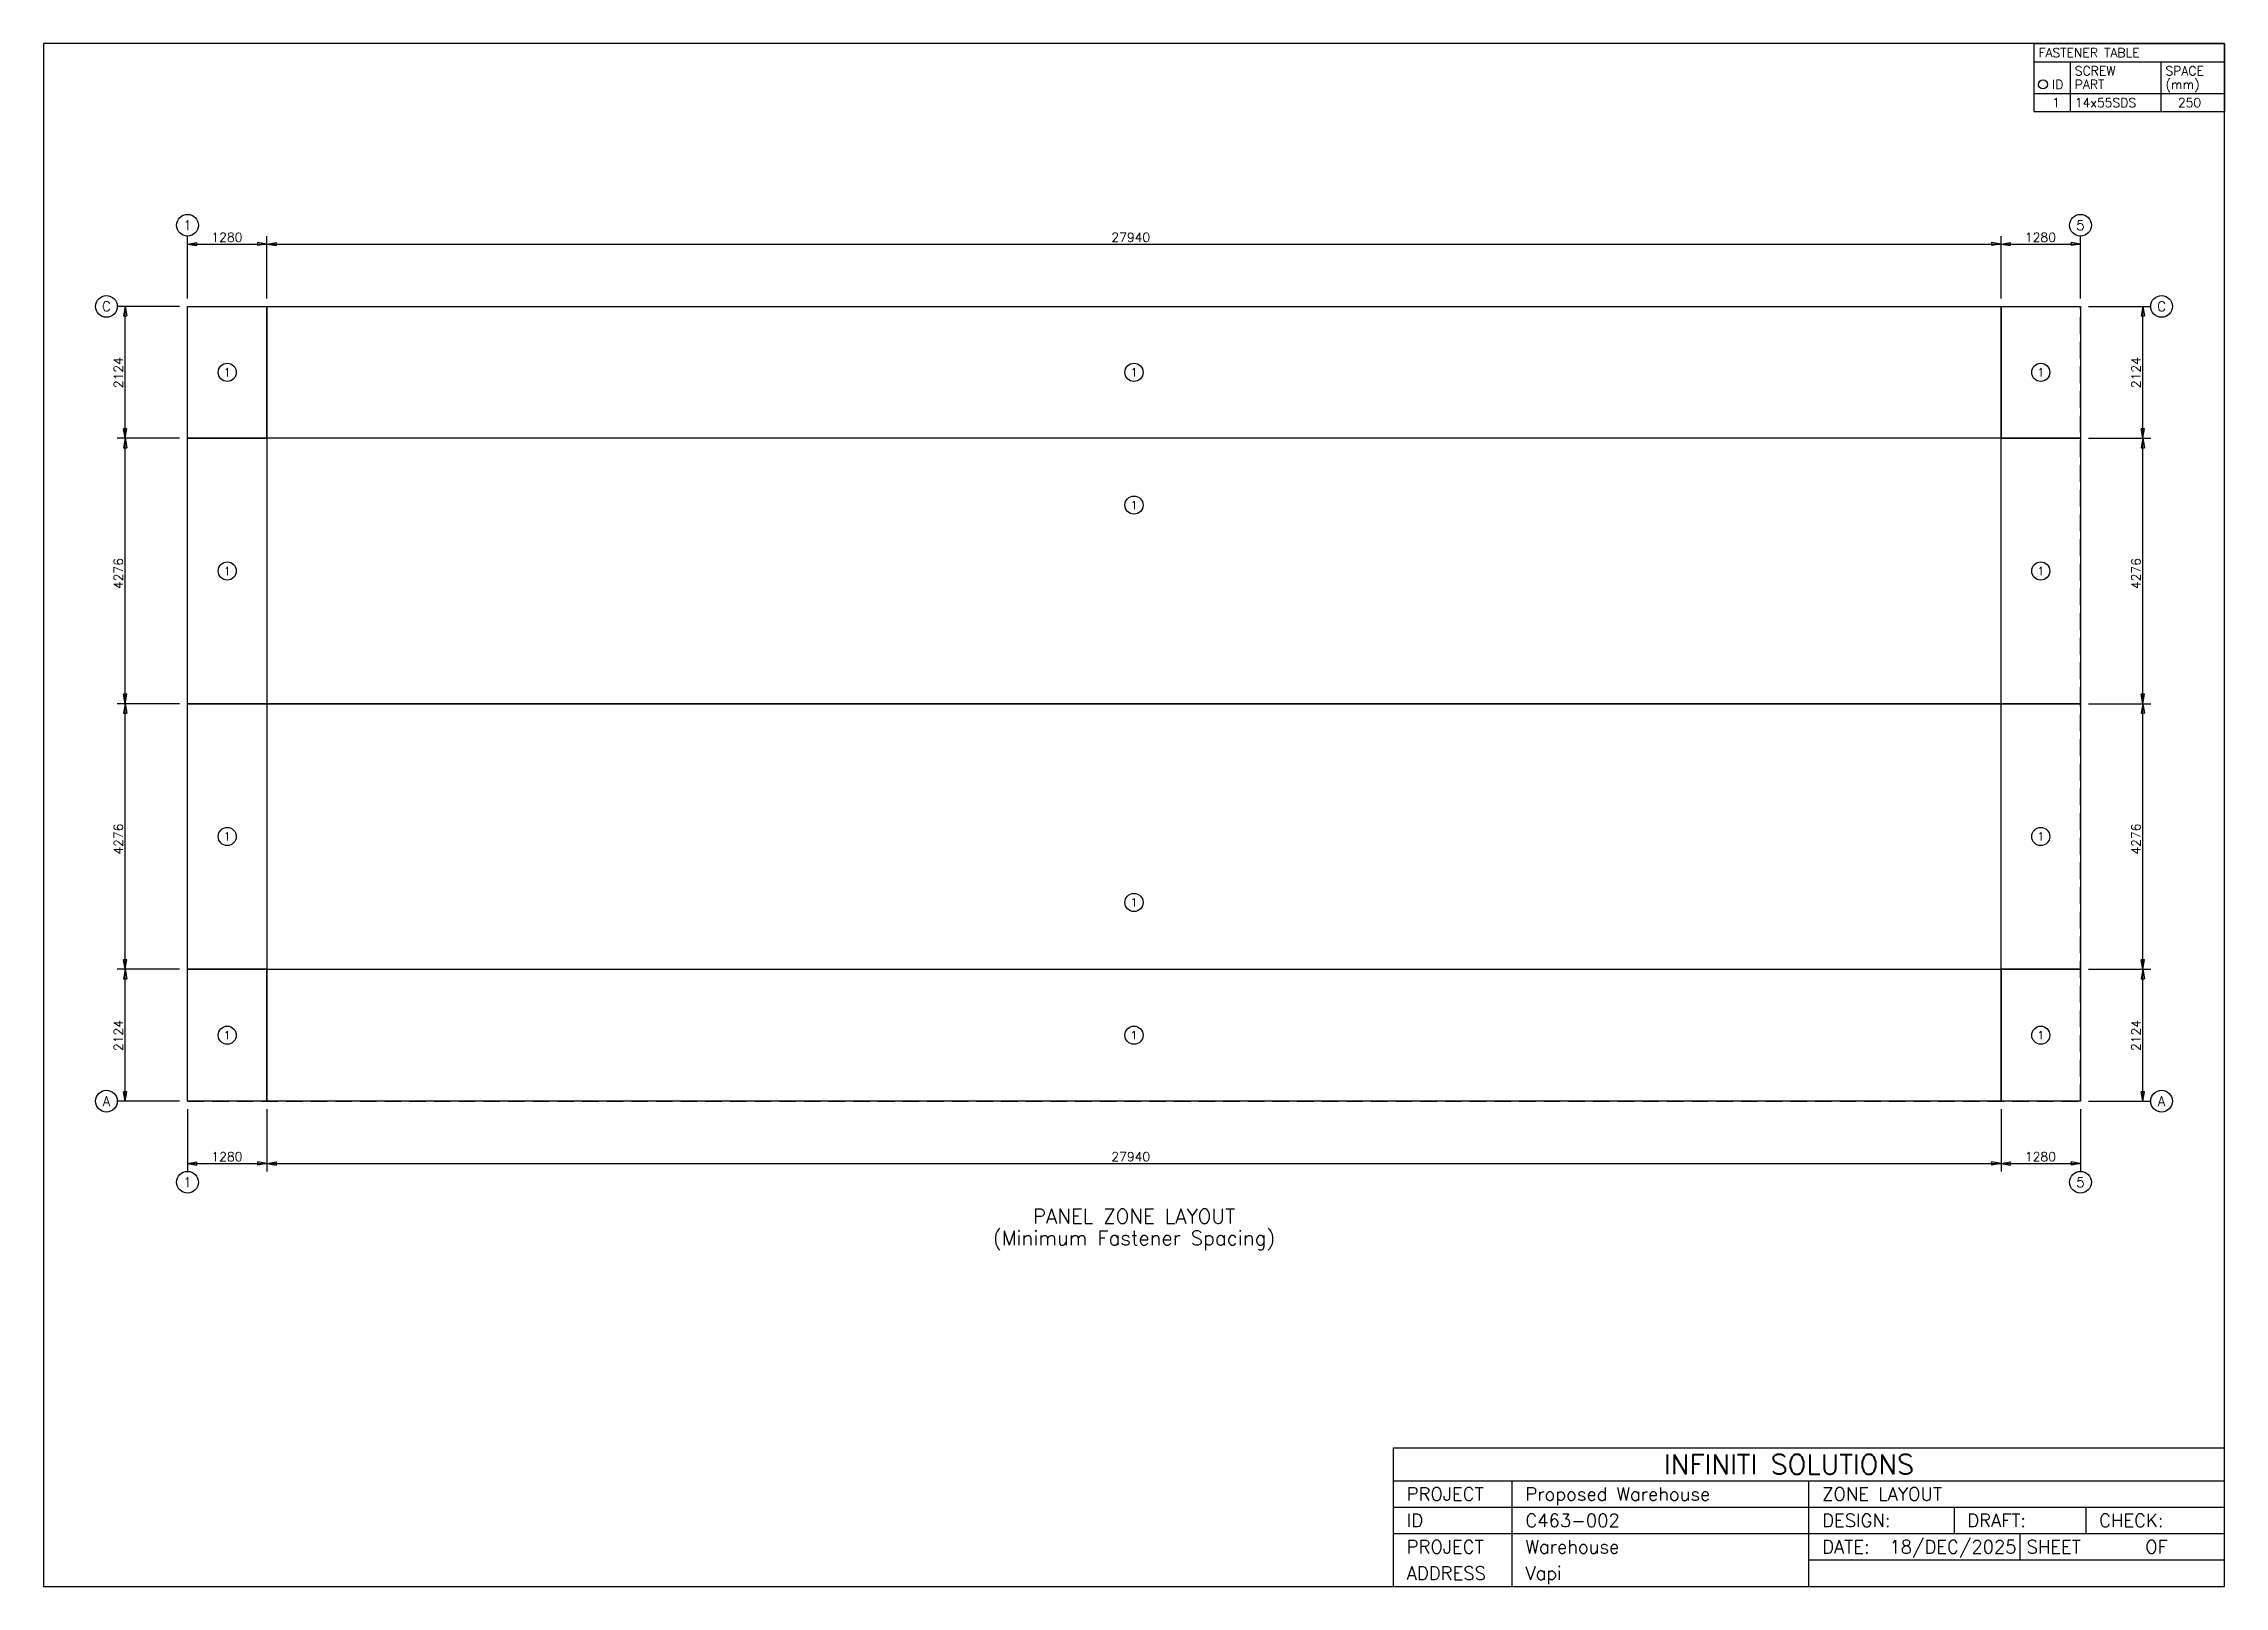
# Model space of a CAD drawing. Extents: x 0 to 35138, y 0 to 24847.
import ezdxf
from ezdxf.enums import TextEntityAlignment as Align

# ---------------------------------------------------------------- set-up
doc = ezdxf.new("R2010")
doc.units = 0
doc.linetypes.add('CONTIN', pattern=[0])
doc.linetypes.add('DASHED', pattern=[397.32, 265.62, -131.7])
doc.layers.get('0').update_dxf_attribs({"linetype": 'CONTIN'})
for name, color, linetype in [('1', 7, 'CONTIN'), ('11', 7, 'CONTIN'), ('12', 6, 'CONTIN'), ('13', 1, 'CONTIN'), ('14', 7, 'CONTIN'), ('15', 7, 'CONTIN'), ('2', 6, 'CONTIN'), ('21', 7, 'CONTIN'), ('22', 7, 'CONTIN'), ('5', 5, 'DASHED'), ('7', 7, 'CONTIN')]:
    doc.layers.add(name, color=color, linetype=linetype)
doc.styles.add('SIMPLEX', font='SIMPLEX')

# ---------------------------------------------------------------- blocks, each defined once
blk = doc.blocks.new('ARROW')
for p, q in [((0, 0), (-152, 25)), ((-152, 25), (-152, -25)), ((0, 0), (-152, -25))]:
    blk.add_line(p, q)
blk = doc.blocks.new('ZONE')
at = {"layer": '1'}
for p, q in [((0, 12800), (30500.0039, 12800)), ((0, 6400.00049), (0, 12800)), ((0, 12800), (1280, 12800)), ((0, 10676.1924), (0, 12800)), ((1280, 12800), (29219.9961, 12800)), ((1280, 10676.1924), (1280, 12800)), ((1280, 12800), (1280, 10676.1924)), ((29219.9961, 12800), (29219.9961, 10676.1924)), ((29219.9961, 12800), (30500.0039, 12800)), ((29219.9961, 10676.1924), (29219.9961, 12800)), ((30500.0039, 12800), (30500.0039, 6400.00049)), ((30500.0039, 12800), (30500.0039, 10676.1924)), ((0, 10676.1924), (1280, 10676.1924)), ((0, 6400.00049), (0, 10676.1924)), ((1280, 10676.1924), (0, 10676.1924)), ((1280, 10676.1924), (1280, 6400.00049)), ((29219.9961, 10676.1924), (1280, 10676.1924)), ((29219.9961, 10676.1924), (30500.0039, 10676.1924)), ((29219.9961, 6400.00049), (29219.9961, 10676.1924)), ((30500.0039, 10676.1924), (29219.9961, 10676.1924)), ((30500.0039, 10676.1924), (30500.0039, 6400.00049)), ((30500.0039, 6400.00049), (0, 6400.00049)), ((1280, 6400.00049), (0, 6400.00049)), ((0, 6400), (30500.0039, 6400)), ((0, 0), (0, 6400)), ((0, 6400), (1280, 6400)), ((0, 2123.82764), (0, 6400)), ((1280, 6400), (1280, 2123.82764)), ((30500.0039, 6400.00049), (29219.9961, 6400.00049)), ((29219.9961, 6400), (30500.0039, 6400)), ((29219.9961, 2123.82764), (29219.9961, 6400)), ((30500.0039, 6400), (30500.0039, 0)), ((30500.0039, 6400), (30500.0039, 2123.82764)), ((1280, 2123.82764), (0, 2123.82764)), ((0, 2123.82764), (1280, 2123.82764)), ((0, 0), (0, 2123.82764)), ((1280, 2123.82764), (29219.9961, 2123.82764)), ((1280, 0), (1280, 2123.82764)), ((1280, 2123.82764), (1280, 0)), ((30500.0039, 2123.82764), (29219.9961, 2123.82764)), ((29219.9961, 2123.82764), (29219.9961, 0)), ((29219.9961, 2123.82764), (30500.0039, 2123.82764)), ((29219.9961, 0), (29219.9961, 2123.82764)), ((30500.0039, 2123.82764), (30500.0039, 0)), ((30500.0039, 0), (0, 0)), ((1280, 0), (0, 0)), ((29219.9961, 0), (1280, 0)), ((30500.0039, 0), (29219.9961, 0))]:
    blk.add_line(p, q, dxfattribs=at)
at = {"layer": '12'}
for p, q in [((0, 12927.499), (0, 13931.5557)), ((0, 13804.0557), (1280, 13804.0557)), ((1280, 12927.499), (1280, 13931.5557)), ((1280, 13804.0557), (29219.9961, 13804.0557)), ((29219.9961, 12927.499), (29219.9961, 13931.5557)), ((29219.9961, 13804.0557), (30500.0039, 13804.0557)), ((30500.0039, 12927.499), (30500.0039, 13931.5557)), ((-127.49921, 12800), (-1131.5555, 12800)), ((-1004.0563, 10676.1924), (-1004.0563, 12800)), ((30627.5, 12800), (31631.5547, 12800)), ((31504.0566, 10676.1924), (31504.0566, 12800)), ((-127.49921, 10676.1924), (-1131.5555, 10676.1924)), ((-1004.0563, 6400), (-1004.0563, 10676.1924)), ((30627.5, 10676.1924), (31631.5547, 10676.1924)), ((31504.0566, 6400), (31504.0566, 10676.1924)), ((-127.49921, 6400), (-1131.5555, 6400)), ((-1004.0563, 2123.82764), (-1004.0563, 6400)), ((30627.5, 6400), (31631.5547, 6400)), ((31504.0566, 2123.82764), (31504.0566, 6400)), ((-127.49921, 2123.82764), (-1131.5555, 2123.82764)), ((-1004.0563, 0), (-1004.0563, 2123.82764)), ((30627.5, 2123.82764), (31631.5547, 2123.82764)), ((31504.0566, 0), (31504.0566, 2123.82764)), ((-127.49921, 0), (-1131.5555, 0)), ((30627.5, 0), (31631.5547, 0)), ((0, -127.49921), (0, -1131.5555)), ((1280, -127.49921), (1280, -1131.5555)), ((29219.9961, -127.49921), (29219.9961, -1131.5555)), ((30500.0039, -127.49921), (30500.0039, -1131.5555)), ((0, -1004.0563), (1280, -1004.0563)), ((1280, -1004.0563), (29219.9961, -1004.0563)), ((29219.9961, -1004.0563), (30500.0039, -1004.0563))]:
    blk.add_line(p, q, dxfattribs=at)
at = {"layer": '13'}
for centre in [(0, 14106.8672), (30500.0039, 14106.8672), (-1306.8669, 12800), (31806.8672, 12800), (-1306.8669, 0), (31806.8672, 0), (0, -1306.8669), (30500.0039, -1306.8669)]:
    blk.add_circle(centre, 175.31142, dxfattribs=at)
at = {"layer": '5'}
for p, q in [((0, 12800), (30500.0039, 12800)), ((0, 6400), (0, 12800)), ((0, 6400), (0, 12800)), ((30500.0039, 6400), (30500.0039, 12800)), ((30500.0039, 6400), (30500.0039, 12800)), ((0, 0), (0, 6400)), ((0, 0), (0, 6400)), ((0, 6400), (30500.0039, 6400)), ((30500.0039, 0), (30500.0039, 6400)), ((30500.0039, 0), (30500.0039, 6400)), ((0, 0), (30500.0039, 0))]:
    blk.add_line(p, q, dxfattribs=at)
at = {"layer": '7'}
for centre in [(640, 11738.0957), (15249.998, 11738.0957), (29860, 11738.0957), (15250.002, 9600), (640, 8538.09668), (29860, 8538.09668), (640, 4261.91406), (29860, 4261.91406), (15250.002, 3200), (640, 1061.91382), (15249.998, 1061.91382), (29860, 1061.91382)]:
    blk.add_circle(centre, 146.09285, dxfattribs=at)
at = {"layer": '2'}
for p, rotation in [((0, 13804.0557), 180), ((1280, 13804.0557), 180), ((29219.9961, 13804.0557), 180), ((-1004.0563, 12800), 90), ((31504.0566, 12800), 90), ((-1004.0563, 10676.1924), 270), ((-1004.0563, 10676.1924), 90), ((31504.0566, 10676.1924), 270), ((31504.0566, 10676.1924), 90), ((-1004.0563, 6400), 270), ((-1004.0563, 6400), 90), ((31504.0566, 6400), 270), ((31504.0566, 6400), 90), ((-1004.0563, 2123.82764), 270), ((-1004.0563, 2123.82764), 90), ((31504.0566, 2123.82764), 270), ((31504.0566, 2123.82764), 90), ((-1004.0563, 0), 270), ((31504.0566, 0), 270), ((0, -1004.0563), 180), ((1280, -1004.0563), 180), ((29219.9961, -1004.0563), 180)]:
    blk.add_blockref('ARROW', p, dxfattribs=dict(at, rotation=rotation))
for p in [(1280, 13804.0557), (29219.9961, 13804.0557), (30500.0039, 13804.0557), (1280, -1004.0563), (29219.9961, -1004.0563), (30500.0039, -1004.0563)]:
    blk.add_blockref('ARROW', p, dxfattribs=at)
at = {"layer": '11', "style": 'SIMPLEX'}
for s, p in [('1280', (384.33749, 13840.5811)), ('27940', (14884.7676, 13840.5811)), ('1280', (29604.3398, 13840.5811)), ('1280', (384.33749, -967.53314)), ('27940', (14884.7676, -967.53314)), ('1280', (29604.3398, -967.53314))]:
    blk.add_text(s, height=146.09285, dxfattribs=at).set_placement(p)
for s, p in [('2124', (-1040.5795, 11482.4336)), ('2124', (31467.5352, 11482.4336)), ('4276', (-1040.5795, 8245.91016)), ('4276', (31467.5352, 8245.91016)), ('4276', (-1040.5795, 3969.72827)), ('4276', (31467.5352, 3969.72827)), ('2124', (-1040.5795, 806.25134)), ('2124', (31467.5352, 806.25134))]:
    blk.add_text(s, height=146.09285, rotation=90, dxfattribs=at).set_placement(p)
at = {"layer": '13', "style": 'SIMPLEX'}
for s, p in [('1', (0, 14027.9775)), ('5', (30500.0039, 14027.9775)), ('C', (-1306.8669, 12721.1104)), ('C', (31806.8672, 12721.1104)), ('A', (-1306.8669, -78.89014)), ('A', (31806.8672, -78.89014)), ('1', (0, -1385.7571)), ('5', (30500.0039, -1385.7571))]:
    blk.add_text(s, height=157.78027, dxfattribs=at).set_placement(p, align=Align.CENTER)
at = {"layer": '15', "style": 'SIMPLEX'}
for s, p in [('PANEL ZONE LAYOUT', (15250.002, -1970.9254)), ('(Minimum Fastener Spacing)', (15250.002, -2321.5481))]:
    blk.add_text(s, height=233.748566, dxfattribs=at).set_placement(p, align=Align.CENTER)
at = {"layer": '7', "style": 'SIMPLEX'}
for p in [(640, 11738.0957), (15249.998, 11738.0957), (29860, 11738.0957), (15250.002, 9600), (640, 8538.09668), (29860, 8538.09668), (640, 4261.91406), (29860, 4261.91406), (15250.002, 3200), (640, 1061.91382), (15249.998, 1061.91382), (29860, 1061.91382)]:
    blk.add_text('1', height=131.48357, dxfattribs=at).set_placement(p, align=Align.MIDDLE_CENTER)
blk = doc.blocks.new('CIRCLE')
at = {"layer": '1'}
blk.add_circle((0, 0), 25.4, dxfattribs=at)
blk = doc.blocks.new('SCREW')
at = {"layer": '21'}
for p, q in [((-3067.95, 0), (-3067.95, -1095.6965)), ((-3067.95, 0), (0, 0)), ((0, 0), (0, -1095.6965)), ((-3067.95, -292.1857), (0, -292.1857)), ((-3067.95, -292.1857), (-3067.95, -1095.6965)), ((-2483.5784, -292.1857), (-2483.5784, -1095.6965)), ((-1022.6498, -292.1857), (-1022.6498, -1095.6965)), ((-3067.95, -803.51074), (0, -803.51074)), ((-3067.95, -1095.6965), (0, -1095.6965))]:
    blk.add_line(p, q, dxfattribs=at)
at = {"layer": '21', "xscale": 2.87584352, "yscale": 2.87584352, "zscale": 2.87584352}
blk.add_blockref('CIRCLE', (-2921.8569, -657.41785), dxfattribs=at)
at = {"layer": '21', "style": 'SIMPLEX'}
for s, p in [('FASTENER TABLE', (-2994.9033, -219.13928)), ('ID', (-2775.7642, -730.46429)), ('SCREW', (-2410.532, -511.32501)), ('PART', (-2410.532, -730.46429)), ('SPACE', (-949.60345, -511.32501)), ('(mm)', (-949.60345, -730.46429)), ('1', (-2775.7642, -1022.65)), ('14x55SDS', (-2410.532, -1022.65)), ('  250', (-949.60345, -1022.65))]:
    blk.add_text(s, height=146.09285, dxfattribs=at).set_placement(p)

msp = doc.modelspace()

# ---------------------------------------------------------------- linework, layer by layer
for p, q in [((21750.1602, 0), (21750.1602, 2231.23633)), ((21750.1602, 2231.23633), (35137.5781, 2231.23633)), ((35137.5781, 0), (35137.5781, 2231.23633)), ((21750.1602, 1699.98962), (35137.5781, 1699.98962)), ((23662.6484, 0), (23662.6484, 1699.98962)), ((28443.8691, 0), (28443.8691, 1699.98962)), ((21750.1602, 1274.99219), (35137.5781, 1274.99219)), ((30781.3574, 1274.99219), (30781.3574, 849.994812)), ((32906.3398, 1274.99219), (32906.3398, 849.994812)), ((21750.1602, 849.994812), (35137.5781, 849.994812)), ((31843.8457, 849.994812), (31843.8457, 424.997406)), ((28443.8691, 424.997406), (35137.5781, 424.997406)), ((21750.1602, 0), (35137.5781, 0))]:
    msp.add_line(p, q)
at = {"layer": '22'}
for p, q in [((35137.5781, 24847.2891), (0, 24847.2891)), ((0, 24847.2891), (0, 0)), ((35137.5781, 0), (35137.5781, 24847.2891)), ((0, 0), (35137.5781, 0))]:
    msp.add_line(p, q, dxfattribs=at)

# ---------------------------------------------------------------- block references
for name, p in [('SCREW', (35137.5781, 24847.2891)), ('ZONE', (2318.7876, 7815.11768))]:
    msp.add_blockref(name, p)

# ---------------------------------------------------------------- texts
at = {"layer": '14', "style": 'SIMPLEX'}
for s, height, p in [('INFINITI SOLUTIONS', 318.748047, (26106.3848, 1806.23889)), ('PROJECT', 212.498703, (21962.6582, 1381.24158)), ('Proposed Warehouse', 212.498703, (23875.1465, 1381.24158)), ('ZONE LAYOUT', 212.498703, (28656.3672, 1381.24158)), ('ID', 212.498703, (21962.6582, 956.244141)), ('C463-002', 212.498703, (23875.1465, 956.244141)), ('DESIGN:', 212.498703, (28656.3672, 956.244141)), ('DRAFT:', 212.498703, (30993.8535, 956.244141)), ('CHECK:', 212.498703, (33118.8398, 956.244141)), ('PROJECT', 212.498703, (21962.6582, 531.246704)), ('Warehouse', 212.498703, (23875.1465, 531.246704)), ('DATE:', 212.498703, (28656.3672, 531.246704)), ('18/DEC/2025', 212.498703, (29740.1113, 531.246704)), ('SHEET', 212.498703, (31950.0996, 531.246704)), ('OF', 212.498703, (33862.5859, 531.246704)), ('ADDRESS', 212.498703, (21962.6582, 106.249352)), ('Vapi', 212.498703, (23875.1465, 106.249352))]:
    msp.add_text(s, height=height, dxfattribs=at).set_placement(p)

doc.saveas('drawing.dxf')
